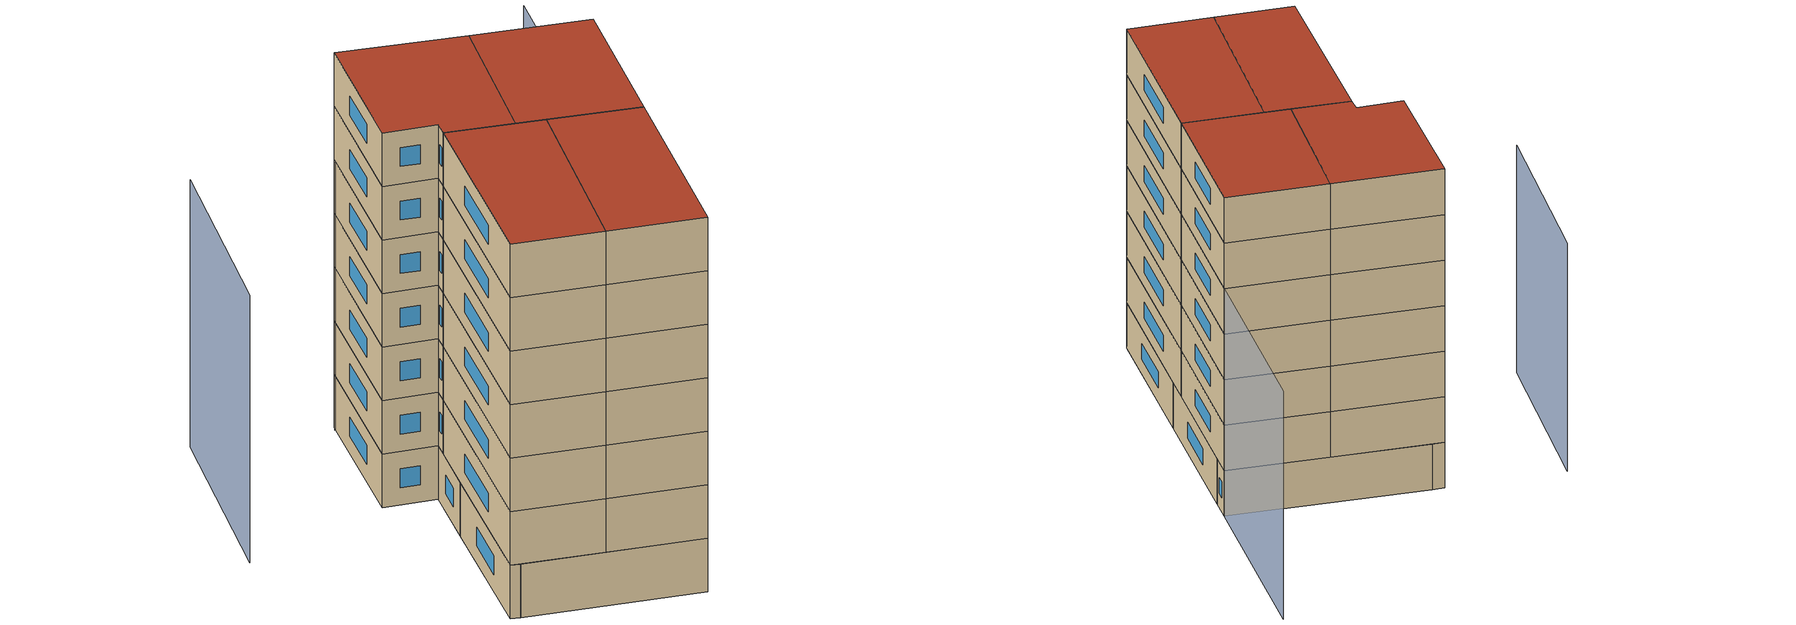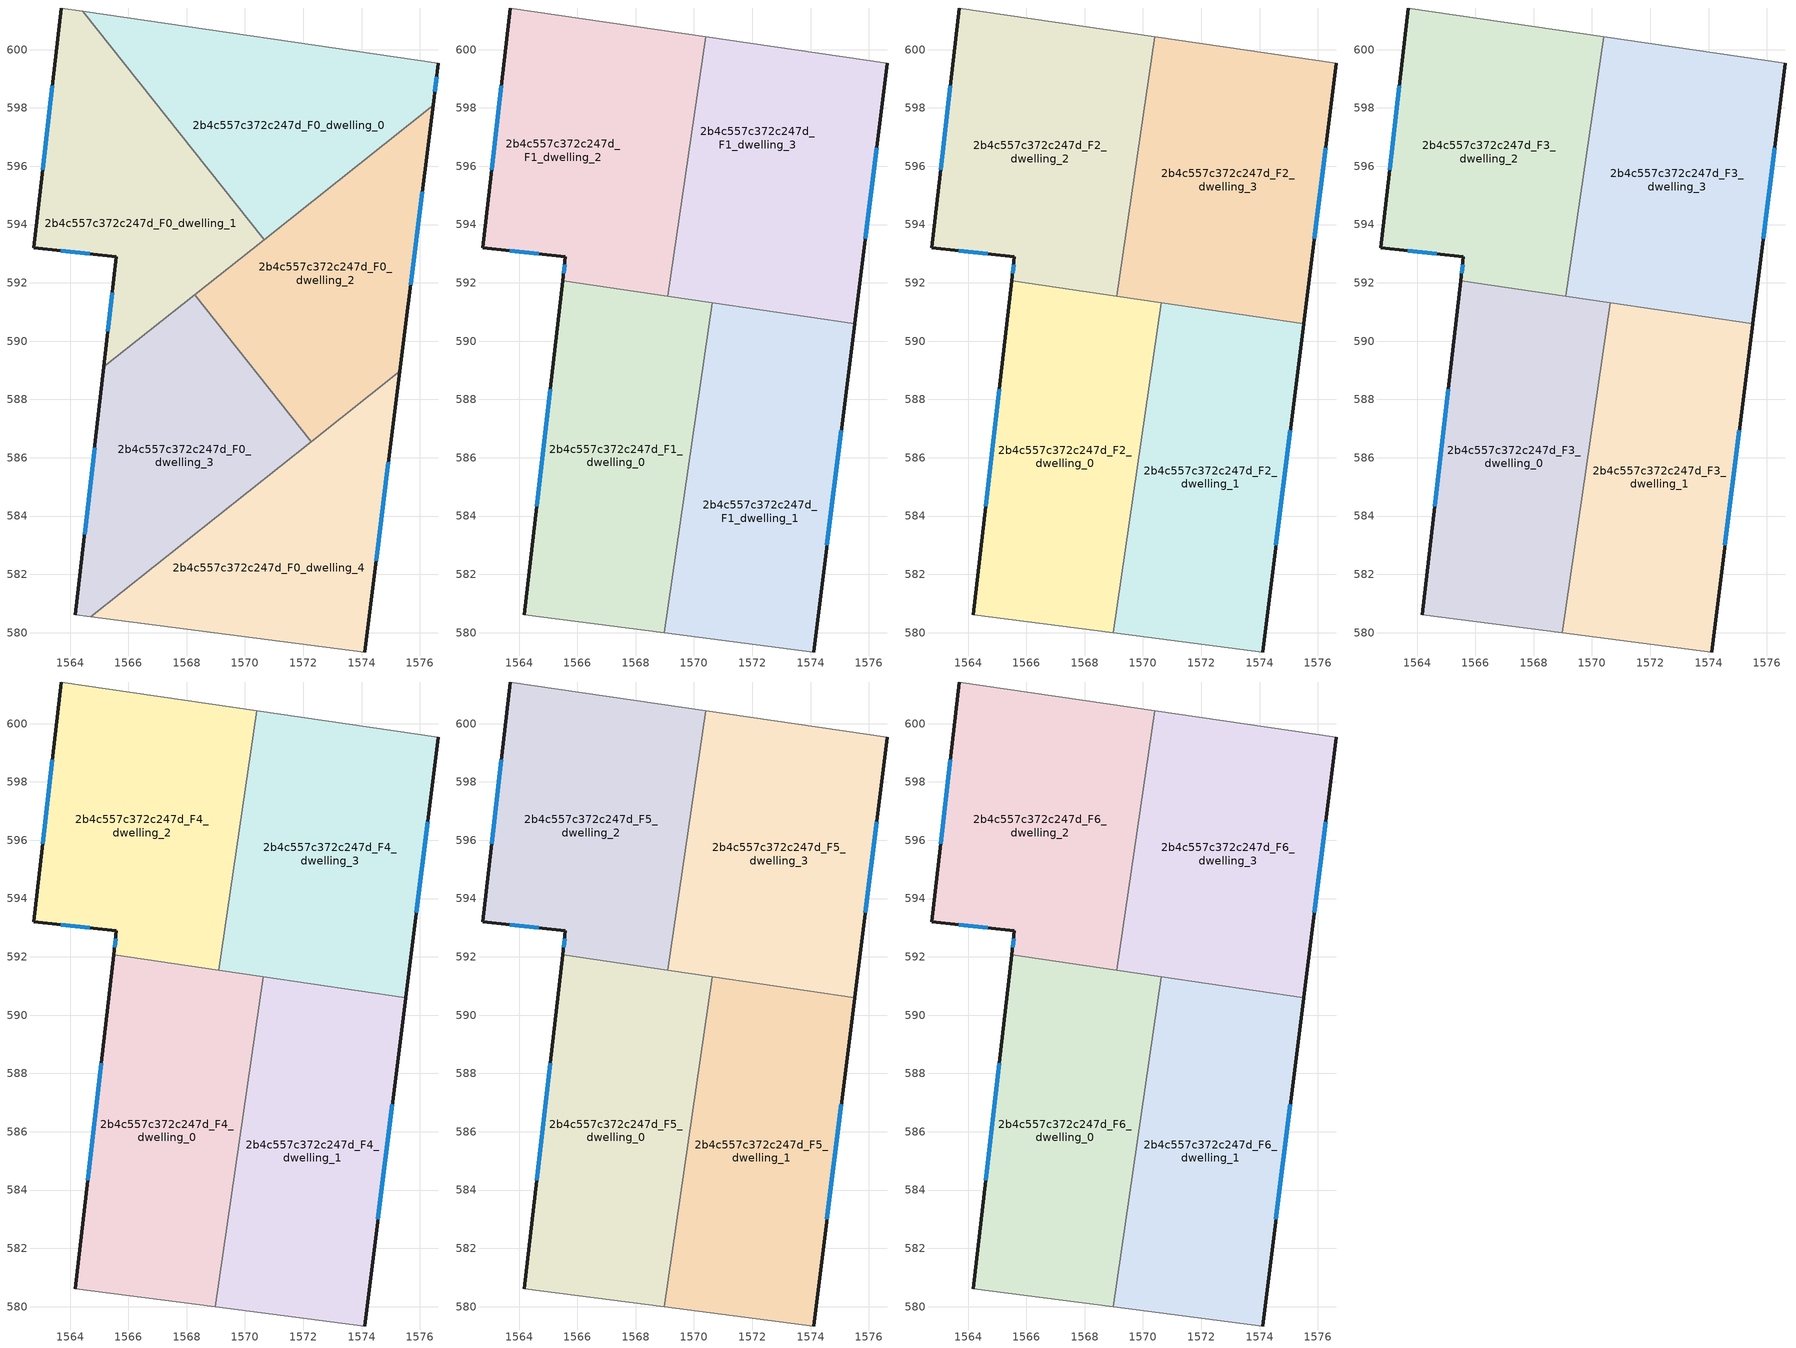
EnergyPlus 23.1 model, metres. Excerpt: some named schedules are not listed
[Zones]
2b4c557c372c247d_F0_dwelling_0
 floor ground (EU_floor_Construction): 1576.63,599.54 1576.45,598.08 1570.66,593.48 1564.44,601.32 z0
 wall outside (EU_wall_Construction): 1576.45,598.08 1576.63,599.54 z0:3
 wall to 2b4c557c372c247d_F0_dwelling_1 (EU_wall_Construction): 1564.44,601.32 1570.66,593.48 z0:3
 wall adiabatic (EU_wall_Construction): 1576.63,599.54 1564.44,601.32 z0:3
 wall to 2b4c557c372c247d_F0_dwelling_2 (EU_wall_Construction): 1570.66,593.48 1576.45,598.08 z0:3
 window (EU_Window_Construction): 1576.51,598.56 1576.57,599.06 z0.98:2.02
2b4c557c372c247d_F0_dwelling_1
 floor ground (EU_floor_Construction): 1564.44,601.32 1570.66,593.48 1565.16,589.12 1565.59,592.89 1562.75,593.21 1563.69,601.43 z0
 wall outside (EU_wall_Construction): 1563.69,601.43 1562.75,593.21 1565.59,592.89 1565.16,589.12 z0:3
 wall adiabatic (EU_wall_Construction): 1564.44,601.32 1563.69,601.43 z0:3
 wall to 2b4c557c372c247d_F0_dwelling_3 (EU_wall_Construction): 1565.16,589.12 1568.27,591.59 z0:3
 wall to 2b4c557c372c247d_F0_dwelling_2 (EU_wall_Construction): 1568.27,591.59 1570.66,593.48 z0:3
 window (EU_Window_Construction): 1565.45,591.66 1565.3,590.34 / 1563.68,593.1 1564.67,592.99 / 1563.39,598.75 1563.06,595.88 z0.98:2.02
2b4c557c372c247d_F0_dwelling_2
 floor ground (EU_floor_Construction): 1576.45,598.08 1575.31,588.98 1572.27,586.56 1568.27,591.59 z0
 wall outside (EU_wall_Construction): 1575.31,588.98 1576.45,598.08 z0:3
 wall to 2b4c557c372c247d_F0_dwelling_3 (EU_wall_Construction): 1568.27,591.59 1572.27,586.56 z0:3
 wall to 2b4c557c372c247d_F0_dwelling_4 (EU_wall_Construction): 1572.27,586.56 1575.31,588.98 z0:3
 window (EU_Window_Construction): 1575.68,591.94 1576.08,595.12 z0.98:2.02
2b4c557c372c247d_F0_dwelling_3
 floor ground (EU_floor_Construction): 1568.27,591.59 1572.27,586.56 1564.7,580.55 1564.18,580.62 1565.16,589.12 z0
 wall outside (EU_wall_Construction): 1565.16,589.12 1564.18,580.62 z0:3
 wall adiabatic (EU_wall_Construction): 1564.18,580.62 1564.7,580.55 z0:3
 wall to 2b4c557c372c247d_F0_dwelling_4 (EU_wall_Construction): 1564.7,580.55 1572.27,586.56 z0:3
 window (EU_Window_Construction): 1564.84,586.35 1564.5,583.38 z0.98:2.02
2b4c557c372c247d_F0_dwelling_4
 floor ground (EU_floor_Construction): 1575.31,588.98 1574.1,579.34 1564.7,580.55 z0
 wall outside (EU_wall_Construction): 1574.1,579.34 1575.31,588.98 z0:3
 wall adiabatic (EU_wall_Construction): 1564.7,580.55 1574.1,579.34 z0:3
 window (EU_Window_Construction): 1574.49,582.47 1574.92,585.84 z0.98:2.02
2b4c557c372c247d_F1_dwelling_0
 floor to 2b4c557c372c247d_F0_dwelling_3 (EU_floor_Construction): 1568.27,591.59 1570.3,589.03 1569.63,584.46 1564.7,580.55 1564.18,580.62 1565.16,589.12 z3
 floor to 2b4c557c372c247d_F0_dwelling_1 (EU_floor_Construction): 1568.35,591.65 1565.16,589.12 1565.5,592.07 z3
 floor to 2b4c557c372c247d_F0_dwelling_4 (EU_floor_Construction): 1569.63,584.46 1568.97,580 1564.7,580.55 z3
 floor to 2b4c557c372c247d_F0_dwelling_2 (EU_floor_Construction): 1570.63,591.31 1570.3,589.03 1568.27,591.59 1568.35,591.65 z3
 wall outside (EU_wall_Construction): 1565.5,592.07 1564.18,580.62 z3:6
 wall adiabatic (EU_wall_Construction): 1564.18,580.62 1568.97,580 z3:6
 wall to 2b4c557c372c247d_F1_dwelling_1 (EU_wall_Construction): 1568.97,580 1570.63,591.32 z3:6
 wall to 2b4c557c372c247d_F1_dwelling_2 (EU_wall_Construction): 1569.1,591.54 1565.5,592.07 z3:6
 wall to 2b4c557c372c247d_F1_dwelling_3 (EU_wall_Construction): 1570.63,591.32 1569.1,591.54 z3:6
 window (EU_Window_Construction): 1565.07,588.34 1564.61,584.34 z3.98:5.02
2b4c557c372c247d_F1_dwelling_1
 floor to 2b4c557c372c247d_F0_dwelling_4 (EU_floor_Construction): 1575.31,588.98 1574.1,579.34 1568.97,580 1569.63,584.46 z3
 floor to 2b4c557c372c247d_F0_dwelling_3 (EU_floor_Construction): 1570.3,589.03 1572.27,586.56 1569.63,584.46 z3
 floor to 2b4c557c372c247d_F0_dwelling_2 (EU_floor_Construction): 1575.51,590.6 1575.31,588.98 1572.27,586.56 1570.3,589.03 1570.63,591.31 z3
 wall outside (EU_wall_Construction): 1574.1,579.34 1575.51,590.6 z3:6
 wall adiabatic (EU_wall_Construction): 1568.97,580 1574.1,579.34 z3:6
 wall to 2b4c557c372c247d_F1_dwelling_3 (EU_wall_Construction): 1575.51,590.6 1570.63,591.32 z3:6
 window (EU_Window_Construction): 1574.56,583 1575.05,586.94 z3.98:5.02
2b4c557c372c247d_F1_dwelling_2
 floor to 2b4c557c372c247d_F0_dwelling_1 (EU_floor_Construction): 1564.44,601.32 1569.58,594.84 1569.21,592.34 1568.35,591.65 1565.5,592.07 1565.59,592.89 1562.75,593.21 1563.69,601.43 z3
 floor to 2b4c557c372c247d_F0_dwelling_0 (EU_floor_Construction): 1570.4,600.45 1569.58,594.84 1564.44,601.32 z3
 floor to 2b4c557c372c247d_F0_dwelling_2 (EU_floor_Construction): 1569.21,592.34 1569.1,591.54 1568.35,591.65 z3
 wall outside (EU_wall_Construction): 1563.69,601.43 1562.75,593.21 1565.59,592.89 1565.5,592.07 z3:6
 wall to 2b4c557c372c247d_F1_dwelling_3 (EU_wall_Construction): 1569.1,591.54 1570.4,600.45 z3:6
 wall adiabatic (EU_wall_Construction): 1570.4,600.45 1563.69,601.43 z3:6
 window (EU_Window_Construction): 1565.56,592.62 1565.53,592.33 / 1563.68,593.1 1564.67,592.99 / 1563.39,598.75 1563.06,595.88 z3.98:5.02
2b4c557c372c247d_F1_dwelling_3
 floor to 2b4c557c372c247d_F0_dwelling_0 (EU_floor_Construction): 1576.63,599.54 1576.45,598.08 1570.66,593.48 1569.58,594.84 1570.4,600.45 z3
 floor to 2b4c557c372c247d_F0_dwelling_2 (EU_floor_Construction): 1576.45,598.08 1575.51,590.6 1569.1,591.54 1569.21,592.34 z3
 floor to 2b4c557c372c247d_F0_dwelling_1 (EU_floor_Construction): 1569.58,594.84 1570.66,593.48 1569.21,592.34 z3
 wall outside (EU_wall_Construction): 1575.51,590.6 1576.63,599.54 z3:6
 wall adiabatic (EU_wall_Construction): 1576.63,599.54 1570.4,600.45 z3:6
 window (EU_Window_Construction): 1575.88,593.51 1576.27,596.63 z3.98:5.02
2b4c557c372c247d_F2_dwelling_0
 floor to 2b4c557c372c247d_F1_dwelling_0 (EU_floor_Construction): 1570.63,591.32 1568.97,580 1564.18,580.62 1565.5,592.07 z6
 wall outside (EU_wall_Construction): 1565.5,592.07 1564.18,580.62 z6:9
 wall adiabatic (EU_wall_Construction): 1564.18,580.62 1568.97,580 z6:9
 wall to 2b4c557c372c247d_F2_dwelling_1 (EU_wall_Construction): 1568.97,580 1570.63,591.32 z6:9
 wall to 2b4c557c372c247d_F2_dwelling_2 (EU_wall_Construction): 1569.1,591.54 1565.5,592.07 z6:9
 wall to 2b4c557c372c247d_F2_dwelling_3 (EU_wall_Construction): 1570.63,591.32 1569.1,591.54 z6:9
 window (EU_Window_Construction): 1565.07,588.34 1564.61,584.34 z6.98:8.02
2b4c557c372c247d_F2_dwelling_1
 floor to 2b4c557c372c247d_F1_dwelling_1 (EU_floor_Construction): 1575.51,590.6 1574.1,579.34 1568.97,580 1570.63,591.32 z6
 wall outside (EU_wall_Construction): 1574.1,579.34 1575.51,590.6 z6:9
 wall adiabatic (EU_wall_Construction): 1568.97,580 1574.1,579.34 z6:9
 wall to 2b4c557c372c247d_F2_dwelling_3 (EU_wall_Construction): 1575.51,590.6 1570.63,591.32 z6:9
 window (EU_Window_Construction): 1574.56,583 1575.05,586.94 z6.98:8.02
2b4c557c372c247d_F2_dwelling_2
 floor to 2b4c557c372c247d_F1_dwelling_2 (EU_floor_Construction): 1570.4,600.45 1569.1,591.54 1565.5,592.07 1565.59,592.89 1562.75,593.21 1563.69,601.43 z6
 wall outside (EU_wall_Construction): 1563.69,601.43 1562.75,593.21 1565.59,592.89 1565.5,592.07 z6:9
 wall to 2b4c557c372c247d_F2_dwelling_3 (EU_wall_Construction): 1569.1,591.54 1570.4,600.45 z6:9
 wall adiabatic (EU_wall_Construction): 1570.4,600.45 1563.69,601.43 z6:9
 window (EU_Window_Construction): 1565.56,592.62 1565.53,592.33 / 1563.68,593.1 1564.67,592.99 / 1563.39,598.75 1563.06,595.88 z6.98:8.02
2b4c557c372c247d_F2_dwelling_3
 floor to 2b4c557c372c247d_F1_dwelling_3 (EU_floor_Construction): 1576.63,599.54 1575.51,590.6 1569.1,591.54 1570.4,600.45 z6
 wall outside (EU_wall_Construction): 1575.51,590.6 1576.63,599.54 z6:9
 wall adiabatic (EU_wall_Construction): 1576.63,599.54 1570.4,600.45 z6:9
 window (EU_Window_Construction): 1575.88,593.51 1576.27,596.63 z6.98:8.02
2b4c557c372c247d_F3_dwelling_0
 floor to 2b4c557c372c247d_F2_dwelling_0 (EU_floor_Construction): 1570.63,591.32 1568.97,580 1564.18,580.62 1565.5,592.07 z9
 wall outside (EU_wall_Construction): 1565.5,592.07 1564.18,580.62 z9:12
 wall adiabatic (EU_wall_Construction): 1564.18,580.62 1568.97,580 z9:12
 wall to 2b4c557c372c247d_F3_dwelling_1 (EU_wall_Construction): 1568.97,580 1570.63,591.32 z9:12
 wall to 2b4c557c372c247d_F3_dwelling_2 (EU_wall_Construction): 1569.1,591.54 1565.5,592.07 z9:12
 wall to 2b4c557c372c247d_F3_dwelling_3 (EU_wall_Construction): 1570.63,591.32 1569.1,591.54 z9:12
 window (EU_Window_Construction): 1565.07,588.34 1564.61,584.34 z9.98:11.02
2b4c557c372c247d_F3_dwelling_1
 floor to 2b4c557c372c247d_F2_dwelling_1 (EU_floor_Construction): 1575.51,590.6 1574.1,579.34 1568.97,580 1570.63,591.32 z9
 wall outside (EU_wall_Construction): 1574.1,579.34 1575.51,590.6 z9:12
 wall adiabatic (EU_wall_Construction): 1568.97,580 1574.1,579.34 z9:12
 wall to 2b4c557c372c247d_F3_dwelling_3 (EU_wall_Construction): 1575.51,590.6 1570.63,591.32 z9:12
 window (EU_Window_Construction): 1574.56,583 1575.05,586.94 z9.98:11.02
2b4c557c372c247d_F3_dwelling_2
 floor to 2b4c557c372c247d_F2_dwelling_2 (EU_floor_Construction): 1570.4,600.45 1569.1,591.54 1565.5,592.07 1565.59,592.89 1562.75,593.21 1563.69,601.43 z9
 wall outside (EU_wall_Construction): 1563.69,601.43 1562.75,593.21 1565.59,592.89 1565.5,592.07 z9:12
 wall to 2b4c557c372c247d_F3_dwelling_3 (EU_wall_Construction): 1569.1,591.54 1570.4,600.45 z9:12
 wall adiabatic (EU_wall_Construction): 1570.4,600.45 1563.69,601.43 z9:12
 window (EU_Window_Construction): 1565.56,592.62 1565.53,592.33 / 1563.68,593.1 1564.67,592.99 / 1563.39,598.75 1563.06,595.88 z9.98:11.02
2b4c557c372c247d_F3_dwelling_3
 floor to 2b4c557c372c247d_F2_dwelling_3 (EU_floor_Construction): 1576.63,599.54 1575.51,590.6 1569.1,591.54 1570.4,600.45 z9
 wall outside (EU_wall_Construction): 1575.51,590.6 1576.63,599.54 z9:12
 wall adiabatic (EU_wall_Construction): 1576.63,599.54 1570.4,600.45 z9:12
 window (EU_Window_Construction): 1575.88,593.51 1576.27,596.63 z9.98:11.02
2b4c557c372c247d_F4_dwelling_0
 floor to 2b4c557c372c247d_F3_dwelling_0 (EU_floor_Construction): 1570.63,591.32 1568.97,580 1564.18,580.62 1565.5,592.07 z12
 wall outside (EU_wall_Construction): 1565.5,592.07 1564.18,580.62 z12:15
 wall adiabatic (EU_wall_Construction): 1564.18,580.62 1568.97,580 z12:15
 wall to 2b4c557c372c247d_F4_dwelling_1 (EU_wall_Construction): 1568.97,580 1570.63,591.32 z12:15
 wall to 2b4c557c372c247d_F4_dwelling_2 (EU_wall_Construction): 1569.1,591.54 1565.5,592.07 z12:15
 wall to 2b4c557c372c247d_F4_dwelling_3 (EU_wall_Construction): 1570.63,591.32 1569.1,591.54 z12:15
 window (EU_Window_Construction): 1565.07,588.34 1564.61,584.34 z12.98:14.02
2b4c557c372c247d_F4_dwelling_1
 floor to 2b4c557c372c247d_F3_dwelling_1 (EU_floor_Construction): 1575.51,590.6 1574.1,579.34 1568.97,580 1570.63,591.32 z12
 wall outside (EU_wall_Construction): 1574.1,579.34 1575.51,590.6 z12:15
 wall adiabatic (EU_wall_Construction): 1568.97,580 1574.1,579.34 z12:15
 wall to 2b4c557c372c247d_F4_dwelling_3 (EU_wall_Construction): 1575.51,590.6 1570.63,591.32 z12:15
 window (EU_Window_Construction): 1574.56,583 1575.05,586.94 z12.98:14.02
2b4c557c372c247d_F4_dwelling_2
 floor to 2b4c557c372c247d_F3_dwelling_2 (EU_floor_Construction): 1570.4,600.45 1569.1,591.54 1565.5,592.07 1565.59,592.89 1562.75,593.21 1563.69,601.43 z12
 wall outside (EU_wall_Construction): 1563.69,601.43 1562.75,593.21 1565.59,592.89 1565.5,592.07 z12:15
 wall to 2b4c557c372c247d_F4_dwelling_3 (EU_wall_Construction): 1569.1,591.54 1570.4,600.45 z12:15
 wall adiabatic (EU_wall_Construction): 1570.4,600.45 1563.69,601.43 z12:15
 window (EU_Window_Construction): 1565.56,592.62 1565.53,592.33 / 1563.68,593.1 1564.67,592.99 / 1563.39,598.75 1563.06,595.88 z12.98:14.02
2b4c557c372c247d_F4_dwelling_3
 floor to 2b4c557c372c247d_F3_dwelling_3 (EU_floor_Construction): 1576.63,599.54 1575.51,590.6 1569.1,591.54 1570.4,600.45 z12
 wall outside (EU_wall_Construction): 1575.51,590.6 1576.63,599.54 z12:15
 wall adiabatic (EU_wall_Construction): 1576.63,599.54 1570.4,600.45 z12:15
 window (EU_Window_Construction): 1575.88,593.51 1576.27,596.63 z12.98:14.02
2b4c557c372c247d_F5_dwelling_0
 floor to 2b4c557c372c247d_F4_dwelling_0 (EU_floor_Construction): 1570.63,591.32 1568.97,580 1564.18,580.62 1565.5,592.07 z15
 wall outside (EU_wall_Construction): 1565.5,592.07 1564.18,580.62 z15:18
 wall adiabatic (EU_wall_Construction): 1564.18,580.62 1568.97,580 z15:18
 wall to 2b4c557c372c247d_F5_dwelling_1 (EU_wall_Construction): 1568.97,580 1570.63,591.32 z15:18
 wall to 2b4c557c372c247d_F5_dwelling_2 (EU_wall_Construction): 1569.1,591.54 1565.5,592.07 z15:18
 wall to 2b4c557c372c247d_F5_dwelling_3 (EU_wall_Construction): 1570.63,591.32 1569.1,591.54 z15:18
 window (EU_Window_Construction): 1565.07,588.34 1564.61,584.34 z15.98:17.02
2b4c557c372c247d_F5_dwelling_1
 floor to 2b4c557c372c247d_F4_dwelling_1 (EU_floor_Construction): 1575.51,590.6 1574.1,579.34 1568.97,580 1570.63,591.32 z15
 wall outside (EU_wall_Construction): 1574.1,579.34 1575.51,590.6 z15:18
 wall adiabatic (EU_wall_Construction): 1568.97,580 1574.1,579.34 z15:18
 wall to 2b4c557c372c247d_F5_dwelling_3 (EU_wall_Construction): 1575.51,590.6 1570.63,591.32 z15:18
 window (EU_Window_Construction): 1574.56,583 1575.05,586.94 z15.98:17.02
2b4c557c372c247d_F5_dwelling_2
 floor to 2b4c557c372c247d_F4_dwelling_2 (EU_floor_Construction): 1570.4,600.45 1569.1,591.54 1565.5,592.07 1565.59,592.89 1562.75,593.21 1563.69,601.43 z15
 wall outside (EU_wall_Construction): 1563.69,601.43 1562.75,593.21 1565.59,592.89 1565.5,592.07 z15:18
 wall to 2b4c557c372c247d_F5_dwelling_3 (EU_wall_Construction): 1569.1,591.54 1570.4,600.45 z15:18
 wall adiabatic (EU_wall_Construction): 1570.4,600.45 1563.69,601.43 z15:18
 window (EU_Window_Construction): 1565.56,592.62 1565.53,592.33 / 1563.68,593.1 1564.67,592.99 / 1563.39,598.75 1563.06,595.88 z15.98:17.02
2b4c557c372c247d_F5_dwelling_3
 floor to 2b4c557c372c247d_F4_dwelling_3 (EU_floor_Construction): 1576.63,599.54 1575.51,590.6 1569.1,591.54 1570.4,600.45 z15
 wall outside (EU_wall_Construction): 1575.51,590.6 1576.63,599.54 z15:18
 wall adiabatic (EU_wall_Construction): 1576.63,599.54 1570.4,600.45 z15:18
 window (EU_Window_Construction): 1575.88,593.51 1576.27,596.63 z15.98:17.02
2b4c557c372c247d_F6_dwelling_0
 floor to 2b4c557c372c247d_F5_dwelling_0 (EU_floor_Construction): 1570.63,591.32 1568.97,580 1564.18,580.62 1565.5,592.07 z18
 wall outside (EU_wall_Construction): 1565.5,592.07 1564.18,580.62 z18:21
 wall adiabatic (EU_wall_Construction): 1564.18,580.62 1568.97,580 z18:21
 wall to 2b4c557c372c247d_F6_dwelling_1 (EU_wall_Construction): 1568.97,580 1570.63,591.32 z18:21
 wall to 2b4c557c372c247d_F6_dwelling_2 (EU_wall_Construction): 1569.1,591.54 1565.5,592.07 z18:21
 wall to 2b4c557c372c247d_F6_dwelling_3 (EU_wall_Construction): 1570.63,591.32 1569.1,591.54 z18:21
 window (EU_Window_Construction): 1565.07,588.34 1564.61,584.34 z18.98:20.02
 roof outside (EU_roof_Construction): 1568.97,580 1570.63,591.32 1565.5,592.07 1564.18,580.62 z21
2b4c557c372c247d_F6_dwelling_1
 floor to 2b4c557c372c247d_F5_dwelling_1 (EU_floor_Construction): 1575.51,590.6 1574.1,579.34 1568.97,580 1570.63,591.32 z18
 wall outside (EU_wall_Construction): 1574.1,579.34 1575.51,590.6 z18:21
 wall adiabatic (EU_wall_Construction): 1568.97,580 1574.1,579.34 z18:21
 wall to 2b4c557c372c247d_F6_dwelling_3 (EU_wall_Construction): 1575.51,590.6 1570.63,591.32 z18:21
 window (EU_Window_Construction): 1574.56,583 1575.05,586.94 z18.98:20.02
 roof outside (EU_roof_Construction): 1574.1,579.34 1575.51,590.6 1570.63,591.32 1568.97,580 z21
2b4c557c372c247d_F6_dwelling_2
 floor to 2b4c557c372c247d_F5_dwelling_2 (EU_floor_Construction): 1570.4,600.45 1569.1,591.54 1565.5,592.07 1565.59,592.89 1562.75,593.21 1563.69,601.43 z18
 wall outside (EU_wall_Construction): 1563.69,601.43 1562.75,593.21 1565.59,592.89 1565.5,592.07 z18:21
 wall to 2b4c557c372c247d_F6_dwelling_3 (EU_wall_Construction): 1569.1,591.54 1570.4,600.45 z18:21
 wall adiabatic (EU_wall_Construction): 1570.4,600.45 1563.69,601.43 z18:21
 window (EU_Window_Construction): 1565.56,592.62 1565.53,592.33 / 1563.68,593.1 1564.67,592.99 / 1563.39,598.75 1563.06,595.88 z18.98:20.02
 roof outside (EU_roof_Construction): 1569.1,591.54 1570.4,600.45 1563.69,601.43 1562.75,593.21 1565.59,592.89 1565.5,592.07 z21
2b4c557c372c247d_F6_dwelling_3
 floor to 2b4c557c372c247d_F5_dwelling_3 (EU_floor_Construction): 1576.63,599.54 1575.51,590.6 1569.1,591.54 1570.4,600.45 z18
 wall outside (EU_wall_Construction): 1575.51,590.6 1576.63,599.54 z18:21
 wall adiabatic (EU_wall_Construction): 1576.63,599.54 1570.4,600.45 z18:21
 window (EU_Window_Construction): 1575.88,593.51 1576.27,596.63 z18.98:20.02
 roof outside (EU_roof_Construction): 1575.51,590.6 1576.63,599.54 1570.4,600.45 1569.1,591.54 z21
shading: 1578.18,611.84 1576.63,599.54 / 1576.63,599.54 1563.63,601.18 / 1556.48,602.38 1554.67,590.73 z0:15
[Building]
EU S2 Campaign: North Axis=0; Terrain=City; Solar Distribution=FullExterior
[Site:Location]
Bologna: Latitude=44.5; Longitude=11.25; Time Zone=1; Elevation=37
[SizingPeriod:WeatherFileDays]
AnnualSizingPeriod: Begin Month=1; Begin Day of Month=1; End Month=12; End Day of Month=31; Day of Week for Start Day=Monday; Use Weather File Daylight Saving Period=No; Use Weather File Rain and Snow Indicators=No
[MATERIAL]
EU_InternalMass_Material: Roughness=MediumRough; Thickness=0.1; Conductivity=1; Density=1800; Specific Heat=900; Thermal Absorptance=0.9; Solar Absorptance=0.7; Visible Absorptance=0.7
[MATERIAL:NOMASS] Roughness=MediumRough; Thermal Absorptance=0.9; Solar Absorptance=0.7; Visible Absorptance=0.7
Name | Thermal Resistance
EU_wall_NoMass | 0.905828
EU_roof_NoMass | 0.37593
EU_floor_NoMass | 0.67114
[WINDOWMATERIAL:SIMPLEGLAZINGSYSTEM]
EU_Window_SimpleGlazing: UFactor=4.52486; Solar Heat Gain Coefficient=0.85; Visible Transmittance=0.85
[CONSTRUCTION]
EU_wall_Construction: EU_wall_NoMass
EU_roof_Construction: EU_roof_NoMass
EU_floor_Construction: EU_floor_NoMass
EU_Window_Construction: EU_Window_SimpleGlazing
EU_InternalMass_Construction: EU_InternalMass_Material
[ZONE] Type=1; Multiplier=1; Ceiling Height=autocalculate; Floor Area=autocalculate; Part of Total Floor Area=Yes
Name | Volume
2b4c557c372c247d_F0_dwelling_0 | 138.075
2b4c557c372c247d_F1_dwelling_0; 2b4c557c372c247d_F2_dwelling_0; 2b4c557c372c247d_F3_dwelling_0; 2b4c557c372c247d_F4_dwelling_0; 2b4c557c372c247d_F5_dwelling_0; 2b4c557c372c247d_F6_dwelling_0 | 172.584
2b4c557c372c247d_F0_dwelling_1; 2b4c557c372c247d_F0_dwelling_4 | 138.078
2b4c557c372c247d_F1_dwelling_1; 2b4c557c372c247d_F2_dwelling_1; 2b4c557c372c247d_F3_dwelling_1; 2b4c557c372c247d_F4_dwelling_1; 2b4c557c372c247d_F5_dwelling_1; 2b4c557c372c247d_F6_dwelling_1 | 172.6
2b4c557c372c247d_F0_dwelling_2 | 138.07
2b4c557c372c247d_F1_dwelling_2; 2b4c557c372c247d_F2_dwelling_2; 2b4c557c372c247d_F3_dwelling_2; 2b4c557c372c247d_F4_dwelling_2; 2b4c557c372c247d_F5_dwelling_2; 2b4c557c372c247d_F6_dwelling_2 | 172.595
2b4c557c372c247d_F0_dwelling_3 | 138.074
2b4c557c372c247d_F1_dwelling_3; 2b4c557c372c247d_F2_dwelling_3; 2b4c557c372c247d_F3_dwelling_3; 2b4c557c372c247d_F4_dwelling_3; 2b4c557c372c247d_F5_dwelling_3; 2b4c557c372c247d_F6_dwelling_3 | 172.604
[INTERNALMASS] Construction=EU_InternalMass_Construction
Name | Zone or ZoneList | Surface Area
2b4c557c372c247d_F0_dwelling_0_EU_InternalMass | 2b4c557c372c247d_F0_dwelling_0 | 46.0261
2b4c557c372c247d_F0_dwelling_1_EU_InternalMass | 2b4c557c372c247d_F0_dwelling_1 | 46.0264
2b4c557c372c247d_F0_dwelling_2_EU_InternalMass | 2b4c557c372c247d_F0_dwelling_2 | 46.0246
2b4c557c372c247d_F0_dwelling_3_EU_InternalMass | 2b4c557c372c247d_F0_dwelling_3 | 46.0229
2b4c557c372c247d_F0_dwelling_4_EU_InternalMass | 2b4c557c372c247d_F0_dwelling_4 | 46.0258
2b4c557c372c247d_F1_dwelling_0_EU_InternalMass | 2b4c557c372c247d_F1_dwelling_0 | 57.5281
2b4c557c372c247d_F1_dwelling_1_EU_InternalMass | 2b4c557c372c247d_F1_dwelling_1 | 57.5332
2b4c557c372c247d_F1_dwelling_2_EU_InternalMass | 2b4c557c372c247d_F1_dwelling_2 | 57.532
2b4c557c372c247d_F1_dwelling_3_EU_InternalMass | 2b4c557c372c247d_F1_dwelling_3 | 57.5349
2b4c557c372c247d_F2_dwelling_0_EU_InternalMass | 2b4c557c372c247d_F2_dwelling_0 | 57.5281
2b4c557c372c247d_F2_dwelling_1_EU_InternalMass | 2b4c557c372c247d_F2_dwelling_1 | 57.5332
2b4c557c372c247d_F2_dwelling_2_EU_InternalMass | 2b4c557c372c247d_F2_dwelling_2 | 57.532
2b4c557c372c247d_F2_dwelling_3_EU_InternalMass | 2b4c557c372c247d_F2_dwelling_3 | 57.5349
2b4c557c372c247d_F3_dwelling_0_EU_InternalMass | 2b4c557c372c247d_F3_dwelling_0 | 57.5281
2b4c557c372c247d_F3_dwelling_1_EU_InternalMass | 2b4c557c372c247d_F3_dwelling_1 | 57.5332
2b4c557c372c247d_F3_dwelling_2_EU_InternalMass | 2b4c557c372c247d_F3_dwelling_2 | 57.532
2b4c557c372c247d_F3_dwelling_3_EU_InternalMass | 2b4c557c372c247d_F3_dwelling_3 | 57.5349
2b4c557c372c247d_F4_dwelling_0_EU_InternalMass | 2b4c557c372c247d_F4_dwelling_0 | 57.5281
2b4c557c372c247d_F4_dwelling_1_EU_InternalMass | 2b4c557c372c247d_F4_dwelling_1 | 57.5332
2b4c557c372c247d_F4_dwelling_2_EU_InternalMass | 2b4c557c372c247d_F4_dwelling_2 | 57.532
2b4c557c372c247d_F4_dwelling_3_EU_InternalMass | 2b4c557c372c247d_F4_dwelling_3 | 57.5349
2b4c557c372c247d_F5_dwelling_0_EU_InternalMass | 2b4c557c372c247d_F5_dwelling_0 | 57.5281
2b4c557c372c247d_F5_dwelling_1_EU_InternalMass | 2b4c557c372c247d_F5_dwelling_1 | 57.5332
2b4c557c372c247d_F5_dwelling_2_EU_InternalMass | 2b4c557c372c247d_F5_dwelling_2 | 57.532
2b4c557c372c247d_F5_dwelling_3_EU_InternalMass | 2b4c557c372c247d_F5_dwelling_3 | 57.5349
2b4c557c372c247d_F6_dwelling_0_EU_InternalMass | 2b4c557c372c247d_F6_dwelling_0 | 57.5281
2b4c557c372c247d_F6_dwelling_1_EU_InternalMass | 2b4c557c372c247d_F6_dwelling_1 | 57.5332
2b4c557c372c247d_F6_dwelling_2_EU_InternalMass | 2b4c557c372c247d_F6_dwelling_2 | 57.532
2b4c557c372c247d_F6_dwelling_3_EU_InternalMass | 2b4c557c372c247d_F6_dwelling_3 | 57.5349
[OTHEREQUIPMENT] Fuel Type=Electricity; Design Level Calculation Method=Watts/Area; Power per Zone Floor Area=1; Fraction Latent=0; Fraction Radiant=0; Fraction Lost=0; Carbon Dioxide Generation Rate=0; EndUse Subcategory=EU_Step8_InternalGains
Name | Zone or ZoneList or Space or SpaceList | Schedule
EU_Step8_InternalGain_2b4c557c372c247d_F0_dwelling_0_f000 | 2b4c557c372c247d_F0_dwelling_0 | EU_Step8_GainSchedule_2b4c557c372c247d_F0_dwelling_0_f000
EU_Step8_InternalGain_2b4c557c372c247d_F0_dwelling_1_f000 | 2b4c557c372c247d_F0_dwelling_1 | EU_Step8_GainSchedule_2b4c557c372c247d_F0_dwelling_1_f000
EU_Step8_InternalGain_2b4c557c372c247d_F0_dwelling_2_f000 | 2b4c557c372c247d_F0_dwelling_2 | EU_Step8_GainSchedule_2b4c557c372c247d_F0_dwelling_2_f000
EU_Step8_InternalGain_2b4c557c372c247d_F0_dwelling_3_f000 | 2b4c557c372c247d_F0_dwelling_3 | EU_Step8_GainSchedule_2b4c557c372c247d_F0_dwelling_3_f000
EU_Step8_InternalGain_2b4c557c372c247d_F0_dwelling_4_f000 | 2b4c557c372c247d_F0_dwelling_4 | EU_Step8_GainSchedule_2b4c557c372c247d_F0_dwelling_4_f000
EU_Step8_InternalGain_2b4c557c372c247d_F1_dwelling_0_f000 | 2b4c557c372c247d_F1_dwelling_0 | EU_Step8_GainSchedule_2b4c557c372c247d_F1_dwelling_0_f000
EU_Step8_InternalGain_2b4c557c372c247d_F1_dwelling_1_f000 | 2b4c557c372c247d_F1_dwelling_1 | EU_Step8_GainSchedule_2b4c557c372c247d_F1_dwelling_1_f000
EU_Step8_InternalGain_2b4c557c372c247d_F1_dwelling_2_f000 | 2b4c557c372c247d_F1_dwelling_2 | EU_Step8_GainSchedule_2b4c557c372c247d_F1_dwelling_2_f000
EU_Step8_InternalGain_2b4c557c372c247d_F1_dwelling_3_f000 | 2b4c557c372c247d_F1_dwelling_3 | EU_Step8_GainSchedule_2b4c557c372c247d_F1_dwelling_3_f000
EU_Step8_InternalGain_2b4c557c372c247d_F2_dwelling_0_f000 | 2b4c557c372c247d_F2_dwelling_0 | EU_Step8_GainSchedule_2b4c557c372c247d_F2_dwelling_0_f000
EU_Step8_InternalGain_2b4c557c372c247d_F2_dwelling_1_f000 | 2b4c557c372c247d_F2_dwelling_1 | EU_Step8_GainSchedule_2b4c557c372c247d_F2_dwelling_1_f000
EU_Step8_InternalGain_2b4c557c372c247d_F2_dwelling_2_f000 | 2b4c557c372c247d_F2_dwelling_2 | EU_Step8_GainSchedule_2b4c557c372c247d_F2_dwelling_2_f000
EU_Step8_InternalGain_2b4c557c372c247d_F2_dwelling_3_f000 | 2b4c557c372c247d_F2_dwelling_3 | EU_Step8_GainSchedule_2b4c557c372c247d_F2_dwelling_3_f000
EU_Step8_InternalGain_2b4c557c372c247d_F3_dwelling_0_f000 | 2b4c557c372c247d_F3_dwelling_0 | EU_Step8_GainSchedule_2b4c557c372c247d_F3_dwelling_0_f000
EU_Step8_InternalGain_2b4c557c372c247d_F3_dwelling_1_f000 | 2b4c557c372c247d_F3_dwelling_1 | EU_Step8_GainSchedule_2b4c557c372c247d_F3_dwelling_1_f000
EU_Step8_InternalGain_2b4c557c372c247d_F3_dwelling_2_f000 | 2b4c557c372c247d_F3_dwelling_2 | EU_Step8_GainSchedule_2b4c557c372c247d_F3_dwelling_2_f000
EU_Step8_InternalGain_2b4c557c372c247d_F3_dwelling_3_f000 | 2b4c557c372c247d_F3_dwelling_3 | EU_Step8_GainSchedule_2b4c557c372c247d_F3_dwelling_3_f000
EU_Step8_InternalGain_2b4c557c372c247d_F4_dwelling_0_f000 | 2b4c557c372c247d_F4_dwelling_0 | EU_Step8_GainSchedule_2b4c557c372c247d_F4_dwelling_0_f000
EU_Step8_InternalGain_2b4c557c372c247d_F4_dwelling_1_f000 | 2b4c557c372c247d_F4_dwelling_1 | EU_Step8_GainSchedule_2b4c557c372c247d_F4_dwelling_1_f000
EU_Step8_InternalGain_2b4c557c372c247d_F4_dwelling_2_f000 | 2b4c557c372c247d_F4_dwelling_2 | EU_Step8_GainSchedule_2b4c557c372c247d_F4_dwelling_2_f000
EU_Step8_InternalGain_2b4c557c372c247d_F4_dwelling_3_f000 | 2b4c557c372c247d_F4_dwelling_3 | EU_Step8_GainSchedule_2b4c557c372c247d_F4_dwelling_3_f000
EU_Step8_InternalGain_2b4c557c372c247d_F5_dwelling_0_f000 | 2b4c557c372c247d_F5_dwelling_0 | EU_Step8_GainSchedule_2b4c557c372c247d_F5_dwelling_0_f000
EU_Step8_InternalGain_2b4c557c372c247d_F5_dwelling_1_f000 | 2b4c557c372c247d_F5_dwelling_1 | EU_Step8_GainSchedule_2b4c557c372c247d_F5_dwelling_1_f000
EU_Step8_InternalGain_2b4c557c372c247d_F5_dwelling_2_f000 | 2b4c557c372c247d_F5_dwelling_2 | EU_Step8_GainSchedule_2b4c557c372c247d_F5_dwelling_2_f000
EU_Step8_InternalGain_2b4c557c372c247d_F5_dwelling_3_f000 | 2b4c557c372c247d_F5_dwelling_3 | EU_Step8_GainSchedule_2b4c557c372c247d_F5_dwelling_3_f000
EU_Step8_InternalGain_2b4c557c372c247d_F6_dwelling_0_f000 | 2b4c557c372c247d_F6_dwelling_0 | EU_Step8_GainSchedule_2b4c557c372c247d_F6_dwelling_0_f000
EU_Step8_InternalGain_2b4c557c372c247d_F6_dwelling_1_f000 | 2b4c557c372c247d_F6_dwelling_1 | EU_Step8_GainSchedule_2b4c557c372c247d_F6_dwelling_1_f000
EU_Step8_InternalGain_2b4c557c372c247d_F6_dwelling_2_f000 | 2b4c557c372c247d_F6_dwelling_2 | EU_Step8_GainSchedule_2b4c557c372c247d_F6_dwelling_2_f000
EU_Step8_InternalGain_2b4c557c372c247d_F6_dwelling_3_f000 | 2b4c557c372c247d_F6_dwelling_3 | EU_Step8_GainSchedule_2b4c557c372c247d_F6_dwelling_3_f000
[ZONEVENTILATION:DESIGNFLOWRATE] Schedule=EU_AlwaysOn; Design Flow Rate Calculation Method=AirChanges/Hour; Air Changes per Hour=0.73129; Ventilation Type=Natural; Fan Pressure Rise=0; Fan Total Efficiency=1; Constant Term Coefficient=1; Temperature Term Coefficient=0; Velocity Term Coefficient=0; Velocity Squared Term Coefficient=0; Minimum Indoor Temperature=-100; Maximum Indoor Temperature=100; Delta Temperature=-100; Minimum Outdoor Temperature=-100; Maximum Outdoor Temperature=100; Maximum Wind Speed=40
Name | Zone or ZoneList or Space or SpaceList
EU_ConstantAir_2b4c557c372c247d_F0_dwelling_0 | 2b4c557c372c247d_F0_dwelling_0
EU_ConstantAir_2b4c557c372c247d_F0_dwelling_1 | 2b4c557c372c247d_F0_dwelling_1
EU_ConstantAir_2b4c557c372c247d_F0_dwelling_2 | 2b4c557c372c247d_F0_dwelling_2
EU_ConstantAir_2b4c557c372c247d_F0_dwelling_3 | 2b4c557c372c247d_F0_dwelling_3
EU_ConstantAir_2b4c557c372c247d_F0_dwelling_4 | 2b4c557c372c247d_F0_dwelling_4
EU_ConstantAir_2b4c557c372c247d_F1_dwelling_0 | 2b4c557c372c247d_F1_dwelling_0
EU_ConstantAir_2b4c557c372c247d_F1_dwelling_1 | 2b4c557c372c247d_F1_dwelling_1
EU_ConstantAir_2b4c557c372c247d_F1_dwelling_2 | 2b4c557c372c247d_F1_dwelling_2
EU_ConstantAir_2b4c557c372c247d_F1_dwelling_3 | 2b4c557c372c247d_F1_dwelling_3
EU_ConstantAir_2b4c557c372c247d_F2_dwelling_0 | 2b4c557c372c247d_F2_dwelling_0
EU_ConstantAir_2b4c557c372c247d_F2_dwelling_1 | 2b4c557c372c247d_F2_dwelling_1
EU_ConstantAir_2b4c557c372c247d_F2_dwelling_2 | 2b4c557c372c247d_F2_dwelling_2
EU_ConstantAir_2b4c557c372c247d_F2_dwelling_3 | 2b4c557c372c247d_F2_dwelling_3
EU_ConstantAir_2b4c557c372c247d_F3_dwelling_0 | 2b4c557c372c247d_F3_dwelling_0
EU_ConstantAir_2b4c557c372c247d_F3_dwelling_1 | 2b4c557c372c247d_F3_dwelling_1
EU_ConstantAir_2b4c557c372c247d_F3_dwelling_2 | 2b4c557c372c247d_F3_dwelling_2
EU_ConstantAir_2b4c557c372c247d_F3_dwelling_3 | 2b4c557c372c247d_F3_dwelling_3
EU_ConstantAir_2b4c557c372c247d_F4_dwelling_0 | 2b4c557c372c247d_F4_dwelling_0
EU_ConstantAir_2b4c557c372c247d_F4_dwelling_1 | 2b4c557c372c247d_F4_dwelling_1
EU_ConstantAir_2b4c557c372c247d_F4_dwelling_2 | 2b4c557c372c247d_F4_dwelling_2
EU_ConstantAir_2b4c557c372c247d_F4_dwelling_3 | 2b4c557c372c247d_F4_dwelling_3
EU_ConstantAir_2b4c557c372c247d_F5_dwelling_0 | 2b4c557c372c247d_F5_dwelling_0
EU_ConstantAir_2b4c557c372c247d_F5_dwelling_1 | 2b4c557c372c247d_F5_dwelling_1
EU_ConstantAir_2b4c557c372c247d_F5_dwelling_2 | 2b4c557c372c247d_F5_dwelling_2
EU_ConstantAir_2b4c557c372c247d_F5_dwelling_3 | 2b4c557c372c247d_F5_dwelling_3
EU_ConstantAir_2b4c557c372c247d_F6_dwelling_0 | 2b4c557c372c247d_F6_dwelling_0
EU_ConstantAir_2b4c557c372c247d_F6_dwelling_1 | 2b4c557c372c247d_F6_dwelling_1
EU_ConstantAir_2b4c557c372c247d_F6_dwelling_2 | 2b4c557c372c247d_F6_dwelling_2
EU_ConstantAir_2b4c557c372c247d_F6_dwelling_3 | 2b4c557c372c247d_F6_dwelling_3
[HVACTEMPLATE:THERMOSTAT] Constant Heating Setpoint=20; Constant Cooling Setpoint=50
EU_HeatOnly_2b4c557c372c247d_F0_dwelling_0; EU_HeatOnly_2b4c557c372c247d_F0_dwelling_1; EU_HeatOnly_2b4c557c372c247d_F0_dwelling_2; EU_HeatOnly_2b4c557c372c247d_F0_dwelling_3; EU_HeatOnly_2b4c557c372c247d_F0_dwelling_4; EU_HeatOnly_2b4c557c372c247d_F1_dwelling_0; EU_HeatOnly_2b4c557c372c247d_F1_dwelling_1; EU_HeatOnly_2b4c557c372c247d_F1_dwelling_2; EU_HeatOnly_2b4c557c372c247d_F1_dwelling_3; EU_HeatOnly_2b4c557c372c247d_F2_dwelling_0; EU_HeatOnly_2b4c557c372c247d_F2_dwelling_1; EU_HeatOnly_2b4c557c372c247d_F2_dwelling_2; EU_HeatOnly_2b4c557c372c247d_F2_dwelling_3; EU_HeatOnly_2b4c557c372c247d_F3_dwelling_0; EU_HeatOnly_2b4c557c372c247d_F3_dwelling_1; EU_HeatOnly_2b4c557c372c247d_F3_dwelling_2; EU_HeatOnly_2b4c557c372c247d_F3_dwelling_3; EU_HeatOnly_2b4c557c372c247d_F4_dwelling_0; EU_HeatOnly_2b4c557c372c247d_F4_dwelling_1; EU_HeatOnly_2b4c557c372c247d_F4_dwelling_2; EU_HeatOnly_2b4c557c372c247d_F4_dwelling_3; EU_HeatOnly_2b4c557c372c247d_F5_dwelling_0; EU_HeatOnly_2b4c557c372c247d_F5_dwelling_1; EU_HeatOnly_2b4c557c372c247d_F5_dwelling_2; EU_HeatOnly_2b4c557c372c247d_F5_dwelling_3; EU_HeatOnly_2b4c557c372c247d_F6_dwelling_0; EU_HeatOnly_2b4c557c372c247d_F6_dwelling_1; EU_HeatOnly_2b4c557c372c247d_F6_dwelling_2; EU_HeatOnly_2b4c557c372c247d_F6_dwelling_3
[HVACTEMPLATE:ZONE:IDEALLOADSAIRSYSTEM] System Availability Schedule=EU_AlwaysOn; Maximum Heating Supply Air Temperature=50; Minimum Cooling Supply Air Temperature=13; Maximum Heating Supply Air Humidity Ratio=0.0156; Minimum Cooling Supply Air Humidity Ratio=0.0077; Heating Limit=NoLimit; Cooling Limit=NoLimit; Heating Availability Schedule=EU_AlwaysOn; Cooling Availability Schedule=EU_CoolingOff; Dehumidification Control Type=ConstantSensibleHeatRatio; Cooling Sensible Heat Ratio=0.7; Dehumidification Setpoint=60; Humidification Control Type=None; Humidification Setpoint=30; Outdoor Air Method=None; Outdoor Air Flow Rate per Person=0.00944; Outdoor Air Flow Rate per Zone Floor Area=0; Outdoor Air Flow Rate per Zone=0; Demand Controlled Ventilation Type=None; Outdoor Air Economizer Type=NoEconomizer; Heat Recovery Type=None; Sensible Heat Recovery Effectiveness=0.7; Latent Heat Recovery Effectiveness=0.65
Name | Template Thermostat
2b4c557c372c247d_F0_dwelling_0 | EU_HeatOnly_2b4c557c372c247d_F0_dwelling_0
2b4c557c372c247d_F0_dwelling_1 | EU_HeatOnly_2b4c557c372c247d_F0_dwelling_1
2b4c557c372c247d_F0_dwelling_2 | EU_HeatOnly_2b4c557c372c247d_F0_dwelling_2
2b4c557c372c247d_F0_dwelling_3 | EU_HeatOnly_2b4c557c372c247d_F0_dwelling_3
2b4c557c372c247d_F0_dwelling_4 | EU_HeatOnly_2b4c557c372c247d_F0_dwelling_4
2b4c557c372c247d_F1_dwelling_0 | EU_HeatOnly_2b4c557c372c247d_F1_dwelling_0
2b4c557c372c247d_F1_dwelling_1 | EU_HeatOnly_2b4c557c372c247d_F1_dwelling_1
2b4c557c372c247d_F1_dwelling_2 | EU_HeatOnly_2b4c557c372c247d_F1_dwelling_2
2b4c557c372c247d_F1_dwelling_3 | EU_HeatOnly_2b4c557c372c247d_F1_dwelling_3
2b4c557c372c247d_F2_dwelling_0 | EU_HeatOnly_2b4c557c372c247d_F2_dwelling_0
2b4c557c372c247d_F2_dwelling_1 | EU_HeatOnly_2b4c557c372c247d_F2_dwelling_1
2b4c557c372c247d_F2_dwelling_2 | EU_HeatOnly_2b4c557c372c247d_F2_dwelling_2
2b4c557c372c247d_F2_dwelling_3 | EU_HeatOnly_2b4c557c372c247d_F2_dwelling_3
2b4c557c372c247d_F3_dwelling_0 | EU_HeatOnly_2b4c557c372c247d_F3_dwelling_0
2b4c557c372c247d_F3_dwelling_1 | EU_HeatOnly_2b4c557c372c247d_F3_dwelling_1
2b4c557c372c247d_F3_dwelling_2 | EU_HeatOnly_2b4c557c372c247d_F3_dwelling_2
2b4c557c372c247d_F3_dwelling_3 | EU_HeatOnly_2b4c557c372c247d_F3_dwelling_3
2b4c557c372c247d_F4_dwelling_0 | EU_HeatOnly_2b4c557c372c247d_F4_dwelling_0
2b4c557c372c247d_F4_dwelling_1 | EU_HeatOnly_2b4c557c372c247d_F4_dwelling_1
2b4c557c372c247d_F4_dwelling_2 | EU_HeatOnly_2b4c557c372c247d_F4_dwelling_2
2b4c557c372c247d_F4_dwelling_3 | EU_HeatOnly_2b4c557c372c247d_F4_dwelling_3
2b4c557c372c247d_F5_dwelling_0 | EU_HeatOnly_2b4c557c372c247d_F5_dwelling_0
2b4c557c372c247d_F5_dwelling_1 | EU_HeatOnly_2b4c557c372c247d_F5_dwelling_1
2b4c557c372c247d_F5_dwelling_2 | EU_HeatOnly_2b4c557c372c247d_F5_dwelling_2
2b4c557c372c247d_F5_dwelling_3 | EU_HeatOnly_2b4c557c372c247d_F5_dwelling_3
2b4c557c372c247d_F6_dwelling_0 | EU_HeatOnly_2b4c557c372c247d_F6_dwelling_0
2b4c557c372c247d_F6_dwelling_1 | EU_HeatOnly_2b4c557c372c247d_F6_dwelling_1
2b4c557c372c247d_F6_dwelling_2 | EU_HeatOnly_2b4c557c372c247d_F6_dwelling_2
2b4c557c372c247d_F6_dwelling_3 | EU_HeatOnly_2b4c557c372c247d_F6_dwelling_3
[SIZING:ZONE] Zone Cooling Design Supply Air Temperature Input Method=SupplyAirTemperature; Zone Cooling Design Supply Air Temperature=13; Zone Heating Design Supply Air Temperature Input Method=SupplyAirTemperature; Zone Heating Design Supply Air Temperature=50; Zone Cooling Design Supply Air Humidity Ratio=0.008; Zone Heating Design Supply Air Humidity Ratio=0.008; Cooling Design Air Flow Method=DesignDay; Cooling Design Air Flow Rate=0; Cooling Minimum Air Flow per Zone Floor Area=0.000762; Cooling Minimum Air Flow=0; Cooling Minimum Air Flow Fraction=0.2; Heating Design Air Flow Method=DesignDay; Heating Design Air Flow Rate=0; Heating Maximum Air Flow per Zone Floor Area=0.002032; Heating Maximum Air Flow=0.141576; Heating Maximum Air Flow Fraction=0.3; Account for Dedicated Outdoor Air System=No; Dedicated Outdoor Air System Control Strategy=NeutralSupplyAir; Dedicated Outdoor Air Low Setpoint Temperature for Design=autosize; Dedicated Outdoor Air High Setpoint Temperature for Design=autosize; Zone Load Sizing Method=Sensible Load Only No Latent Load; Zone Latent Cooling Design Supply Air Humidity Ratio Input Method=HumidityRatioDifference; Zone Cooling Design Supply Air Humidity Ratio Difference=0.005; Zone Latent Heating Design Supply Air Humidity Ratio Input Method=HumidityRatioDifference; Zone Humidification Design Supply Air Humidity Ratio Difference=0.005
2b4c557c372c247d_F0_dwelling_0; 2b4c557c372c247d_F0_dwelling_1; 2b4c557c372c247d_F0_dwelling_2; 2b4c557c372c247d_F0_dwelling_3; 2b4c557c372c247d_F0_dwelling_4; 2b4c557c372c247d_F1_dwelling_0; 2b4c557c372c247d_F1_dwelling_1; 2b4c557c372c247d_F1_dwelling_2; 2b4c557c372c247d_F1_dwelling_3; 2b4c557c372c247d_F2_dwelling_0; 2b4c557c372c247d_F2_dwelling_1; 2b4c557c372c247d_F2_dwelling_2; 2b4c557c372c247d_F2_dwelling_3; 2b4c557c372c247d_F3_dwelling_0; 2b4c557c372c247d_F3_dwelling_1; 2b4c557c372c247d_F3_dwelling_2; 2b4c557c372c247d_F3_dwelling_3; 2b4c557c372c247d_F4_dwelling_0; 2b4c557c372c247d_F4_dwelling_1; 2b4c557c372c247d_F4_dwelling_2; 2b4c557c372c247d_F4_dwelling_3; 2b4c557c372c247d_F5_dwelling_0; 2b4c557c372c247d_F5_dwelling_1; 2b4c557c372c247d_F5_dwelling_2; 2b4c557c372c247d_F5_dwelling_3; 2b4c557c372c247d_F6_dwelling_0; 2b4c557c372c247d_F6_dwelling_1; 2b4c557c372c247d_F6_dwelling_2; 2b4c557c372c247d_F6_dwelling_3
[SCHEDULE:FILE] Column Number=1; Rows to Skip at Top=0; Number of Hours of Data=8760; Column Separator=Comma; Interpolate to Timestep=No; Minutes per Item=60; Adjust Schedule for Daylight Savings=Yes
Name | File
EU_Step8_GainSchedule_2b4c557c372c247d_F0_dwelling_0_f000 | ../../schedules/2b4c557c372c247d/2b4c557c372c247d_F0_dwelling_0_f000_gain.csv
EU_Step8_GainSchedule_2b4c557c372c247d_F0_dwelling_1_f000 | ../../schedules/2b4c557c372c247d/2b4c557c372c247d_F0_dwelling_1_f000_gain.csv
EU_Step8_GainSchedule_2b4c557c372c247d_F0_dwelling_2_f000 | ../../schedules/2b4c557c372c247d/2b4c557c372c247d_F0_dwelling_2_f000_gain.csv
EU_Step8_GainSchedule_2b4c557c372c247d_F0_dwelling_3_f000 | ../../schedules/2b4c557c372c247d/2b4c557c372c247d_F0_dwelling_3_f000_gain.csv
EU_Step8_GainSchedule_2b4c557c372c247d_F0_dwelling_4_f000 | ../../schedules/2b4c557c372c247d/2b4c557c372c247d_F0_dwelling_4_f000_gain.csv
EU_Step8_GainSchedule_2b4c557c372c247d_F1_dwelling_0_f000 | ../../schedules/2b4c557c372c247d/2b4c557c372c247d_F1_dwelling_0_f000_gain.csv
EU_Step8_GainSchedule_2b4c557c372c247d_F1_dwelling_1_f000 | ../../schedules/2b4c557c372c247d/2b4c557c372c247d_F1_dwelling_1_f000_gain.csv
EU_Step8_GainSchedule_2b4c557c372c247d_F1_dwelling_2_f000 | ../../schedules/2b4c557c372c247d/2b4c557c372c247d_F1_dwelling_2_f000_gain.csv
EU_Step8_GainSchedule_2b4c557c372c247d_F1_dwelling_3_f000 | ../../schedules/2b4c557c372c247d/2b4c557c372c247d_F1_dwelling_3_f000_gain.csv
EU_Step8_GainSchedule_2b4c557c372c247d_F2_dwelling_0_f000 | ../../schedules/2b4c557c372c247d/2b4c557c372c247d_F2_dwelling_0_f000_gain.csv
EU_Step8_GainSchedule_2b4c557c372c247d_F2_dwelling_1_f000 | ../../schedules/2b4c557c372c247d/2b4c557c372c247d_F2_dwelling_1_f000_gain.csv
EU_Step8_GainSchedule_2b4c557c372c247d_F2_dwelling_2_f000 | ../../schedules/2b4c557c372c247d/2b4c557c372c247d_F2_dwelling_2_f000_gain.csv
EU_Step8_GainSchedule_2b4c557c372c247d_F2_dwelling_3_f000 | ../../schedules/2b4c557c372c247d/2b4c557c372c247d_F2_dwelling_3_f000_gain.csv
EU_Step8_GainSchedule_2b4c557c372c247d_F3_dwelling_0_f000 | ../../schedules/2b4c557c372c247d/2b4c557c372c247d_F3_dwelling_0_f000_gain.csv
EU_Step8_GainSchedule_2b4c557c372c247d_F3_dwelling_1_f000 | ../../schedules/2b4c557c372c247d/2b4c557c372c247d_F3_dwelling_1_f000_gain.csv
EU_Step8_GainSchedule_2b4c557c372c247d_F3_dwelling_2_f000 | ../../schedules/2b4c557c372c247d/2b4c557c372c247d_F3_dwelling_2_f000_gain.csv
EU_Step8_GainSchedule_2b4c557c372c247d_F3_dwelling_3_f000 | ../../schedules/2b4c557c372c247d/2b4c557c372c247d_F3_dwelling_3_f000_gain.csv
EU_Step8_GainSchedule_2b4c557c372c247d_F4_dwelling_0_f000 | ../../schedules/2b4c557c372c247d/2b4c557c372c247d_F4_dwelling_0_f000_gain.csv
EU_Step8_GainSchedule_2b4c557c372c247d_F4_dwelling_1_f000 | ../../schedules/2b4c557c372c247d/2b4c557c372c247d_F4_dwelling_1_f000_gain.csv
EU_Step8_GainSchedule_2b4c557c372c247d_F4_dwelling_2_f000 | ../../schedules/2b4c557c372c247d/2b4c557c372c247d_F4_dwelling_2_f000_gain.csv
EU_Step8_GainSchedule_2b4c557c372c247d_F4_dwelling_3_f000 | ../../schedules/2b4c557c372c247d/2b4c557c372c247d_F4_dwelling_3_f000_gain.csv
EU_Step8_GainSchedule_2b4c557c372c247d_F5_dwelling_0_f000 | ../../schedules/2b4c557c372c247d/2b4c557c372c247d_F5_dwelling_0_f000_gain.csv
EU_Step8_GainSchedule_2b4c557c372c247d_F5_dwelling_1_f000 | ../../schedules/2b4c557c372c247d/2b4c557c372c247d_F5_dwelling_1_f000_gain.csv
EU_Step8_GainSchedule_2b4c557c372c247d_F5_dwelling_2_f000 | ../../schedules/2b4c557c372c247d/2b4c557c372c247d_F5_dwelling_2_f000_gain.csv
EU_Step8_GainSchedule_2b4c557c372c247d_F5_dwelling_3_f000 | ../../schedules/2b4c557c372c247d/2b4c557c372c247d_F5_dwelling_3_f000_gain.csv
